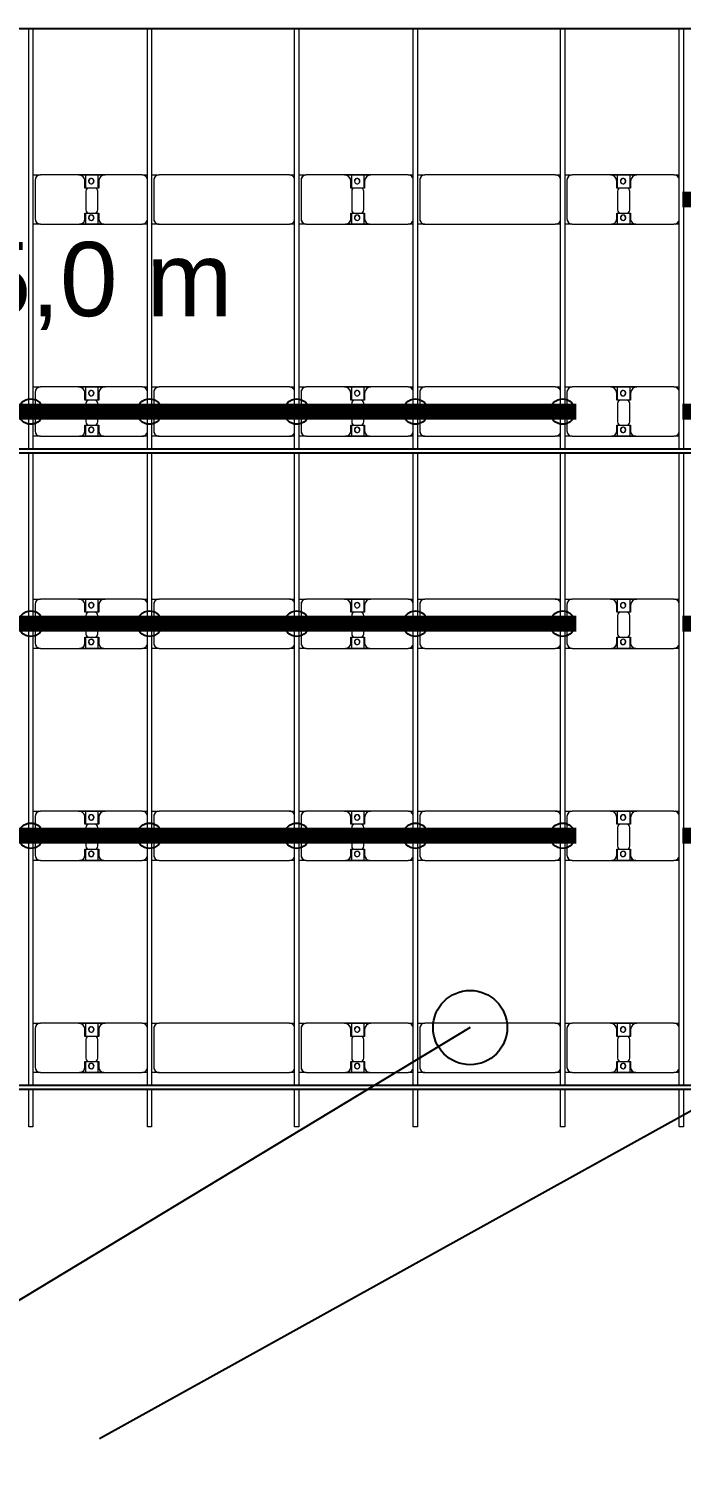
# Model space of a CAD drawing. Header units: millimetres. Extents: x -248177 to 167033, y 156986 to 268923.
# Drawn here: x -190082 to -183923, y 160805 to 174362 of the extents above; entities that cross this region are included whole.
import ezdxf

# ---------------------------------------------------------------- set-up
doc = ezdxf.new("R2010")
doc.units = ezdxf.units.MM
for name, color, linetype, lineweight in [('A-DETL-MBND', 5, 'Continuous', 9), ('A-GENM', 13, 'Continuous', 9), ('S-BEAM', 12, 'Continuous', 9)]:
    doc.layers.add(name, color=color, linetype=linetype, lineweight=lineweight)
for name, color, linetype in [('GC-BICH NEO', 6, 'Continuous'), ('GC-DAY NEO', 5, 'Continuous'), ('GC-GHI CHU', 2, 'Continuous'), ('GC-HOP 40x60 GIA CUONG', 1, 'Continuous')]:
    doc.layers.add(name, color=color, linetype=linetype)
doc.styles.add('GC_VN', font='arial.ttf')

# ---------------------------------------------------------------- blocks, each defined once
blk = doc.blocks.new('Dầm C52 - Dầm C52-24593-BỐ TRÍ KHUNG KẾT CẤU BÈ PIN 02')
at = {"layer": 'S-BEAM', "color": 1}
for p, q in [((-48593, -20), (-48593, 20)), ((-48593, 20), (-48238, 20)), ((-48198, 20), (-42238, 20)), ((-42198, 20), (-38238, 20)), ((-48238, -20), (-48593, -20)), ((-42238, -20), (-48198, -20)), ((-38238, -20), (-42198, -20))]:
    blk.add_line(p, q, dxfattribs=at)
blk = doc.blocks.new('Dai phao do pin - DẢI PHAO ĐỠ PIN-V148-BỐ TRÍ KHUNG KẾT CẤU BÈ PIN 02')
at = {"layer": 'A-DETL-MBND', "color": 8}
for p, q in [((13250, 242), (13320, 242)), ((13250, 242), (13320, 242)), ((13270, 192), (13270, -173)), ((13680, 242), (13320, 242)), ((13681, 242), (13862, 242)), ((13862, 242), (13681, 242)), ((13740, 118), (13740, 182)), ((13748, 242), (13930, 242)), ((13748, 116), (13748, 242)), ((13930, 242), (13748, 242)), ((13862, 242), (13862, 116)), ((13870, 182), (13870, 118)), ((14280, 242), (13930, 242)), ((14280, 242), (14330, 242)), ((14280, 242), (14330, 242)), ((14370, 242), (14440, 242)), ((14370, 242), (14440, 242)), ((14390, 192), (14390, -173)), ((15670, 242), (14440, 242)), ((15670, 242), (15720, 242)), ((15670, 242), (15720, 242)), ((15760, 242), (15830, 242)), ((15760, 242), (15830, 242)), ((15780, 192), (15780, -173)), ((16190, 242), (15830, 242)), ((16190, 242), (16372, 242)), ((16372, 242), (16190, 242)), ((16250, 118), (16250, 182)), ((16258, 242), (16440, 242)), ((16258, 116), (16258, 242)), ((16440, 242), (16258, 242)), ((16372, 242), (16372, 116)), ((16380, 182), (16380, 118)), ((16790, 242), (16440, 242)), ((16790, 242), (16840, 242)), ((16790, 242), (16840, 242)), ((16880, 242), (16950, 242)), ((16880, 242), (16950, 242)), ((16900, 192), (16900, -173)), ((18180, 242), (16950, 242)), ((18180, 242), (18230, 242)), ((18180, 242), (18230, 242)), ((18270, 242), (18340, 242)), ((18270, 242), (18340, 242)), ((18290, 192), (18290, -173)), ((18700, 242), (18340, 242)), ((18700, 242), (18882, 242)), ((18882, 242), (18700, 242)), ((18760, 118), (18760, 182)), ((18768, 242), (18950, 242)), ((18768, 116), (18768, 242)), ((18950, 242), (18768, 242)), ((18882, 242), (18882, 116)), ((18890, 182), (18890, 118)), ((19300, 242), (18950, 242)), ((19300, 242), (19350, 242)), ((19300, 242), (19350, 242)), ((13832, 118), (13740, 118)), ((13748, 88), (13748, -88)), ((13870, 118), (13778, 118)), ((13862, -88), (13862, 88)), ((16342, 118), (16250, 118)), ((16258, 88), (16258, -88)), ((16380, 118), (16288, 118)), ((16372, -88), (16372, 88)), ((18852, 118), (18760, 118)), ((18768, 88), (18768, -88)), ((18890, 118), (18798, 118)), ((18882, -88), (18882, 88)), ((13740, -173), (13740, -118)), ((13740, -118), (13832, -118)), ((13748, -223), (13748, -116)), ((13778, -118), (13870, -118)), ((13862, -116), (13862, -223)), ((13870, -118), (13870, -173)), ((16250, -173), (16250, -118)), ((16250, -118), (16342, -118)), ((16258, -223), (16258, -116)), ((16288, -118), (16380, -118)), ((16372, -116), (16372, -223)), ((16380, -118), (16380, -173)), ((18760, -173), (18760, -118)), ((18760, -118), (18852, -118)), ((18768, -223), (18768, -116)), ((18798, -118), (18890, -118)), ((18882, -116), (18882, -223)), ((18890, -118), (18890, -173)), ((13320, -223), (13250, -223)), ((13320, -223), (13250, -223)), ((13320, -223), (13690, -223)), ((13862, -223), (13690, -223)), ((13690, -223), (13862, -223)), ((13920, -223), (13748, -223)), ((13748, -223), (13920, -223)), ((13920, -223), (14280, -223)), ((14330, -223), (14280, -223)), ((14330, -223), (14280, -223)), ((14440, -223), (14370, -223)), ((14440, -223), (14370, -223)), ((14440, -223), (15670, -223)), ((15720, -223), (15670, -223)), ((15720, -223), (15670, -223)), ((15830, -223), (15760, -223)), ((15830, -223), (15760, -223)), ((15830, -223), (16200, -223)), ((16372, -223), (16200, -223)), ((16200, -223), (16372, -223)), ((16430, -223), (16258, -223)), ((16258, -223), (16430, -223)), ((16430, -223), (16790, -223)), ((16840, -223), (16790, -223)), ((16840, -223), (16790, -223)), ((16950, -223), (16880, -223)), ((16950, -223), (16880, -223)), ((16950, -223), (18180, -223)), ((18230, -223), (18180, -223)), ((18230, -223), (18180, -223)), ((18340, -223), (18270, -223)), ((18340, -223), (18270, -223)), ((18340, -223), (18710, -223)), ((18882, -223), (18710, -223)), ((18710, -223), (18882, -223)), ((18940, -223), (18768, -223)), ((18768, -223), (18940, -223)), ((18940, -223), (19300, -223)), ((19350, -223), (19300, -223)), ((19350, -223), (19300, -223))]:
    blk.add_line(p, q, dxfattribs=at)
for centre, radius, start, end in [((13320, 192), 50, 90, 180), ((13320, 192), 50, 105, 180), ((13680, 182), 60, 360, 90), ((13680, 182), 60, 360, 60), ((13799, 183), 25, 360, 180), ((13799, 183), 25, 360, 165), ((13799, 183), 25, 180, 0), ((13801, 183), 25, 0, 180), ((13801, 183), 25, 90, 180), ((13801, 183), 25, 180, 0), ((13801, 183), 25, 180, 300), ((13799, 183), 25, 210, 0), ((13801, 183), 25, 15, 75), ((13801, 183), 25, 330, 345), ((13930, 182), 60, 90, 180), ((13930, 182), 60, 120, 180), ((14280, 192), 50, 15, 90), ((14280, 192), 50, 15, 72.5997), ((14440, 192), 50, 90, 180), ((14440, 192), 50, 150, 180), ((14440, 192), 50, 105, 135), ((15670, 192), 50, 15, 90), ((15670, 192), 50, 60, 90), ((15670, 192), 50, 15, 30), ((15830, 192), 50, 90, 180), ((15830, 192), 50, 105, 180), ((16190, 182), 60, 0, 90), ((16190, 182), 60, 0, 60), ((16309, 183), 25, 0, 180), ((16309, 183), 25, 0, 165), ((16309, 183), 25, 180, 0), ((16311, 183), 25, 360, 180), ((16311, 183), 25, 90, 180), ((16311, 183), 25, 180, 0), ((16311, 183), 25, 180, 300), ((16309, 183), 25, 210, 0), ((16311, 183), 25, 15, 75), ((16311, 183), 25, 330, 345), ((16440, 182), 60, 90, 180), ((16440, 182), 60, 120, 180), ((16790, 192), 50, 15, 90), ((16790, 192), 50, 15, 75), ((16950, 192), 50, 90, 180), ((16950, 192), 50, 150, 180), ((16950, 192), 50, 105, 135), ((18180, 192), 50, 15, 90), ((18180, 192), 50, 60, 90), ((18180, 192), 50, 15, 30), ((18340, 192), 50, 90, 180), ((18340, 192), 50, 105, 180), ((18700, 182), 60, 360, 90), ((18700, 182), 60, 360, 60), ((18819, 183), 25, 0, 180), ((18819, 183), 25, 0, 165), ((18819, 183), 25, 180, 360), ((18821, 183), 25, 0, 180), ((18821, 183), 25, 90, 180), ((18821, 183), 25, 180, 0), ((18821, 183), 25, 180, 300), ((18819, 183), 25, 210, 0), ((18821, 183), 25, 15, 75), ((18821, 183), 25, 330, 345), ((18950, 182), 60, 90, 180), ((18950, 182), 60, 120, 180), ((19300, 192), 50, 15, 90), ((19300, 192), 50, 15, 75), ((13778, 88), 30, 90, 180), ((13832, 88), 30, 360, 90), ((16288, 88), 30, 90, 180), ((16342, 88), 30, 360, 90), ((18798, 88), 30, 90, 180), ((18852, 88), 30, 360, 90), ((13778, -88), 30, 180, 270), ((13832, -88), 30, 270, 0), ((16288, -88), 30, 180, 270), ((16342, -88), 30, 270, 360), ((18798, -88), 30, 180, 270), ((18852, -88), 30, 270, 360), ((13320, -173), 50, 180, 270), ((13320, -173), 50, 180, 255), ((13690, -173), 50, 270, 0), ((13690, -173), 50, 285, 358.2769), ((13799, -162), 25, 360, 180), ((13799, -162), 25, 105, 165), ((13799, -162), 25, 180, 360), ((13799, -162), 25, 195, 360), ((13801, -162), 25, 360, 180), ((13801, -162), 25, 105, 180), ((13801, -162), 25, 180, 0), ((13801, -162), 25, 180, 270), ((13799, -162), 25, 360, 75), ((13801, -162), 25, 15, 75), ((13801, -162), 25, 285, 345), ((13920, -173), 50, 180, 270), ((13920, -173), 50, 181.7251, 255), ((14280, -173), 50, 270, 345), ((14280, -173), 50, 285, 345), ((14440, -173), 50, 180, 270), ((14440, -173), 50, 181.7331, 210), ((14440, -173), 50, 240, 270), ((15670, -173), 50, 270, 345), ((15670, -173), 50, 285, 300), ((15670, -173), 50, 330, 345), ((15830, -173), 50, 180, 270), ((15830, -173), 50, 180, 255), ((16200, -173), 50, 270, 360), ((16200, -173), 50, 285, 358.2384), ((16309, -162), 25, 360, 180), ((16309, -162), 25, 105, 165), ((16309, -162), 25, 180, 0), ((16309, -162), 25, 195, 360), ((16311, -162), 25, 360, 180), ((16311, -162), 25, 105, 180), ((16311, -162), 25, 180, 0), ((16311, -162), 25, 180, 270), ((16309, -162), 25, 360, 75), ((16311, -162), 25, 15, 75), ((16311, -162), 25, 285, 345), ((16430, -173), 50, 180, 270), ((16430, -173), 50, 181.7636, 255), ((16790, -173), 50, 270, 345), ((16790, -173), 50, 285, 345), ((16950, -173), 50, 180, 270), ((16950, -173), 50, 181.7716, 210), ((16950, -173), 50, 240, 270), ((18180, -173), 50, 270, 345), ((18180, -173), 50, 285, 300), ((18180, -173), 50, 330, 345), ((18340, -173), 50, 180, 270), ((18340, -173), 50, 180, 255), ((18710, -173), 50, 270, 0), ((18710, -173), 50, 285, 358.1999), ((18819, -162), 25, 360, 180), ((18819, -162), 25, 105, 165), ((18819, -162), 25, 180, 360), ((18819, -162), 25, 195, 360), ((18821, -162), 25, 0, 180), ((18821, -162), 25, 105, 180), ((18821, -162), 25, 180, 0), ((18821, -162), 25, 180, 270), ((18819, -162), 25, 360, 75), ((18821, -162), 25, 15, 75), ((18821, -162), 25, 285, 345), ((18940, -173), 50, 180, 270), ((18940, -173), 50, 181.8021, 255), ((19300, -173), 50, 270, 345), ((19300, -173), 50, 285, 345)]:
    blk.add_arc(centre, radius, start, end, dxfattribs=at)
blk = doc.blocks.new('Dai phao do pin - DẢI PHAO ĐỠ PIN-V149-BỐ TRÍ KHUNG KẾT CẤU BÈ PIN 02')
at = {"layer": 'A-DETL-MBND', "color": 8}
for p, q in [((13250, 242), (13320, 242)), ((13250, 242), (13320, 242)), ((13270, 192), (13270, -173)), ((13680, 242), (13320, 242)), ((13681, 242), (13862, 242)), ((13862, 242), (13681, 242)), ((13740, 118), (13740, 182)), ((13748, 242), (13930, 242)), ((13748, 116), (13748, 242)), ((13930, 242), (13748, 242)), ((13862, 242), (13862, 116)), ((13870, 182), (13870, 118)), ((14280, 242), (13930, 242)), ((14280, 242), (14330, 242)), ((14280, 242), (14330, 242)), ((14370, 242), (14440, 242)), ((14370, 242), (14440, 242)), ((14390, 192), (14390, -173)), ((15670, 242), (14440, 242)), ((15670, 242), (15720, 242)), ((15670, 242), (15720, 242)), ((15760, 242), (15830, 242)), ((15760, 242), (15830, 242)), ((15780, 192), (15780, -173)), ((16190, 242), (15830, 242)), ((16190, 242), (16372, 242)), ((16372, 242), (16190, 242)), ((16250, 118), (16250, 182)), ((16258, 242), (16440, 242)), ((16258, 116), (16258, 242)), ((16440, 242), (16258, 242)), ((16372, 242), (16372, 116)), ((16380, 182), (16380, 118)), ((16790, 242), (16440, 242)), ((16790, 242), (16840, 242)), ((16790, 242), (16840, 242)), ((16880, 242), (16950, 242)), ((16880, 242), (16950, 242)), ((16900, 192), (16900, -173)), ((18180, 242), (16950, 242)), ((18180, 242), (18230, 242)), ((18180, 242), (18230, 242)), ((18270, 242), (18340, 242)), ((18270, 242), (18340, 242)), ((18290, 192), (18290, -173)), ((18700, 242), (18340, 242)), ((18700, 242), (18882, 242)), ((18882, 242), (18700, 242)), ((18760, 118), (18760, 182)), ((18768, 242), (18950, 242)), ((18768, 116), (18768, 242)), ((18950, 242), (18768, 242)), ((18882, 242), (18882, 116)), ((18890, 182), (18890, 118)), ((19300, 242), (18950, 242)), ((19300, 242), (19350, 242)), ((19300, 242), (19350, 242)), ((13832, 118), (13740, 118)), ((13748, 88), (13748, -88)), ((13870, 118), (13778, 118)), ((13862, -88), (13862, 88)), ((16342, 118), (16250, 118)), ((16258, 88), (16258, -88)), ((16380, 118), (16288, 118)), ((16372, -88), (16372, 88)), ((18852, 118), (18760, 118)), ((18768, 88), (18768, -88)), ((18890, 118), (18798, 118)), ((18882, -88), (18882, 88)), ((13740, -173), (13740, -118)), ((13740, -118), (13832, -118)), ((13748, -223), (13748, -116)), ((13778, -118), (13870, -118)), ((13862, -116), (13862, -223)), ((13870, -118), (13870, -173)), ((16250, -173), (16250, -118)), ((16250, -118), (16342, -118)), ((16258, -223), (16258, -116)), ((16288, -118), (16380, -118)), ((16372, -116), (16372, -223)), ((16380, -118), (16380, -173)), ((18760, -173), (18760, -118)), ((18760, -118), (18852, -118)), ((18768, -223), (18768, -116)), ((18798, -118), (18890, -118)), ((18882, -116), (18882, -223)), ((18890, -118), (18890, -173)), ((13320, -223), (13250, -223)), ((13320, -223), (13250, -223)), ((13320, -223), (13690, -223)), ((13862, -223), (13690, -223)), ((13690, -223), (13862, -223)), ((13920, -223), (13748, -223)), ((13748, -223), (13920, -223)), ((13920, -223), (14280, -223)), ((14330, -223), (14280, -223)), ((14330, -223), (14280, -223)), ((14440, -223), (14370, -223)), ((14440, -223), (14370, -223)), ((14440, -223), (15670, -223)), ((15720, -223), (15670, -223)), ((15720, -223), (15670, -223)), ((15830, -223), (15760, -223)), ((15830, -223), (15760, -223)), ((15830, -223), (16200, -223)), ((16372, -223), (16200, -223)), ((16200, -223), (16372, -223)), ((16430, -223), (16258, -223)), ((16258, -223), (16430, -223)), ((16430, -223), (16790, -223)), ((16840, -223), (16790, -223)), ((16840, -223), (16790, -223)), ((16950, -223), (16880, -223)), ((16950, -223), (16880, -223)), ((16950, -223), (18180, -223)), ((18230, -223), (18180, -223)), ((18230, -223), (18180, -223)), ((18340, -223), (18270, -223)), ((18340, -223), (18270, -223)), ((18340, -223), (18710, -223)), ((18882, -223), (18710, -223)), ((18710, -223), (18882, -223)), ((18940, -223), (18768, -223)), ((18768, -223), (18940, -223)), ((18940, -223), (19300, -223)), ((19350, -223), (19300, -223)), ((19350, -223), (19300, -223))]:
    blk.add_line(p, q, dxfattribs=at)
for centre, radius, start, end in [((13320, 192), 50, 90, 180), ((13320, 192), 50, 105, 180), ((13680, 182), 60, 360, 90), ((13680, 182), 60, 360, 60), ((13799, 183), 25, 360, 180), ((13799, 183), 25, 360, 165), ((13799, 183), 25, 180, 0), ((13801, 183), 25, 0, 180), ((13801, 183), 25, 90, 180), ((13801, 183), 25, 180, 0), ((13801, 183), 25, 180, 300), ((13799, 183), 25, 210, 0), ((13801, 183), 25, 15, 75), ((13801, 183), 25, 330, 345), ((13930, 182), 60, 90, 180), ((13930, 182), 60, 120, 180), ((14280, 192), 50, 15, 90), ((14280, 192), 50, 15, 72.6327), ((14440, 192), 50, 90, 180), ((14440, 192), 50, 150, 180), ((14440, 192), 50, 105, 135), ((15670, 192), 50, 15, 90), ((15670, 192), 50, 60, 90), ((15670, 192), 50, 15, 30), ((15830, 192), 50, 90, 180), ((15830, 192), 50, 105, 180), ((16190, 182), 60, 0, 90), ((16190, 182), 60, 0, 60), ((16309, 183), 25, 0, 180), ((16309, 183), 25, 0, 165), ((16309, 183), 25, 180, 0), ((16311, 183), 25, 360, 180), ((16311, 183), 25, 90, 180), ((16311, 183), 25, 180, 0), ((16311, 183), 25, 180, 300), ((16309, 183), 25, 210, 0), ((16311, 183), 25, 15, 75), ((16311, 183), 25, 330, 345), ((16440, 182), 60, 90, 180), ((16440, 182), 60, 120, 180), ((16790, 192), 50, 15, 90), ((16790, 192), 50, 15, 75), ((16950, 192), 50, 90, 180), ((16950, 192), 50, 150, 180), ((16950, 192), 50, 105, 135), ((18180, 192), 50, 15, 90), ((18180, 192), 50, 60, 90), ((18180, 192), 50, 15, 30), ((18340, 192), 50, 90, 180), ((18340, 192), 50, 105, 180), ((18700, 182), 60, 360, 90), ((18700, 182), 60, 360, 60), ((18819, 183), 25, 0, 180), ((18819, 183), 25, 0, 165), ((18819, 183), 25, 180, 360), ((18821, 183), 25, 0, 180), ((18821, 183), 25, 90, 180), ((18821, 183), 25, 180, 0), ((18821, 183), 25, 180, 300), ((18819, 183), 25, 210, 0), ((18821, 183), 25, 15, 75), ((18821, 183), 25, 330, 345), ((18950, 182), 60, 90, 180), ((18950, 182), 60, 120, 180), ((19300, 192), 50, 15, 90), ((19300, 192), 50, 15, 75), ((13778, 88), 30, 90, 180), ((13832, 88), 30, 360, 90), ((16288, 88), 30, 90, 180), ((16342, 88), 30, 360, 90), ((18798, 88), 30, 90, 180), ((18852, 88), 30, 360, 90), ((13778, -88), 30, 180, 270), ((13832, -88), 30, 270, 0), ((16288, -88), 30, 180, 270), ((16342, -88), 30, 270, 360), ((18798, -88), 30, 180, 270), ((18852, -88), 30, 270, 360), ((13320, -173), 50, 180, 270), ((13320, -173), 50, 180, 255), ((13690, -173), 50, 270, 0), ((13690, -173), 50, 285, 360), ((13799, -162), 25, 360, 180), ((13799, -162), 25, 105, 165), ((13799, -162), 25, 180, 360), ((13799, -162), 25, 195, 360), ((13801, -162), 25, 360, 180), ((13801, -162), 25, 105, 180), ((13801, -162), 25, 180, 0), ((13801, -162), 25, 180, 270), ((13799, -162), 25, 360, 75), ((13801, -162), 25, 15, 75), ((13801, -162), 25, 285, 345), ((13920, -173), 50, 180, 270), ((13920, -173), 50, 180, 255), ((14280, -173), 50, 270, 345), ((14280, -173), 50, 287.3598, 345), ((14440, -173), 50, 180, 270), ((14440, -173), 50, 180, 210), ((14440, -173), 50, 240, 270), ((15670, -173), 50, 270, 345), ((15670, -173), 50, 285, 300), ((15670, -173), 50, 330, 345), ((15830, -173), 50, 180, 270), ((15830, -173), 50, 180, 255), ((16200, -173), 50, 270, 360), ((16200, -173), 50, 285, 360), ((16309, -162), 25, 360, 180), ((16309, -162), 25, 105, 165), ((16309, -162), 25, 180, 0), ((16309, -162), 25, 195, 360), ((16311, -162), 25, 360, 180), ((16311, -162), 25, 105, 180), ((16311, -162), 25, 180, 0), ((16311, -162), 25, 180, 270), ((16309, -162), 25, 360, 75), ((16311, -162), 25, 15, 75), ((16311, -162), 25, 285, 345), ((16430, -173), 50, 180, 270), ((16430, -173), 50, 180, 255), ((16790, -173), 50, 270, 345), ((16790, -173), 50, 285, 345), ((16950, -173), 50, 180, 270), ((16950, -173), 50, 180, 210), ((16950, -173), 50, 240, 270), ((18180, -173), 50, 270, 345), ((18180, -173), 50, 285, 300), ((18180, -173), 50, 330, 345), ((18340, -173), 50, 180, 270), ((18340, -173), 50, 180, 255), ((18710, -173), 50, 270, 0), ((18710, -173), 50, 285, 0), ((18819, -162), 25, 360, 180), ((18819, -162), 25, 105, 165), ((18819, -162), 25, 180, 360), ((18819, -162), 25, 195, 360), ((18821, -162), 25, 0, 180), ((18821, -162), 25, 105, 180), ((18821, -162), 25, 180, 0), ((18821, -162), 25, 180, 270), ((18819, -162), 25, 360, 75), ((18821, -162), 25, 15, 75), ((18821, -162), 25, 285, 345), ((18940, -173), 50, 180, 270), ((18940, -173), 50, 180, 255), ((19300, -173), 50, 270, 345), ((19300, -173), 50, 285, 345)]:
    blk.add_arc(centre, radius, start, end, dxfattribs=at)
blk = doc.blocks.new('Dai phao do pin - DẢI PHAO ĐỠ PIN-V150-BỐ TRÍ KHUNG KẾT CẤU BÈ PIN 02')
at = {"layer": 'A-DETL-MBND', "color": 8}
for p, q in [((13250, 242), (13320, 242)), ((13250, 242), (13320, 242)), ((13270, 192), (13270, -173)), ((13680, 242), (13320, 242)), ((13681, 242), (13862, 242)), ((13862, 242), (13681, 242)), ((13740, 118), (13740, 182)), ((13748, 242), (13930, 242)), ((13748, 116), (13748, 242)), ((13930, 242), (13748, 242)), ((13862, 242), (13862, 116)), ((13870, 182), (13870, 118)), ((14280, 242), (13930, 242)), ((14280, 242), (14330, 242)), ((14280, 242), (14330, 242)), ((14370, 242), (14440, 242)), ((14370, 242), (14440, 242)), ((14390, 192), (14390, -173)), ((15670, 242), (14440, 242)), ((15670, 242), (15720, 242)), ((15670, 242), (15720, 242)), ((15760, 242), (15830, 242)), ((15760, 242), (15830, 242)), ((15780, 192), (15780, -173)), ((16190, 242), (15830, 242)), ((16190, 242), (16372, 242)), ((16372, 242), (16190, 242)), ((16250, 118), (16250, 182)), ((16258, 242), (16440, 242)), ((16258, 116), (16258, 242)), ((16440, 242), (16258, 242)), ((16372, 242), (16372, 116)), ((16380, 182), (16380, 118)), ((16790, 242), (16440, 242)), ((16790, 242), (16840, 242)), ((16790, 242), (16840, 242)), ((16880, 242), (16950, 242)), ((16880, 242), (16950, 242)), ((16900, 192), (16900, -173)), ((18180, 242), (16950, 242)), ((18180, 242), (18230, 242)), ((18180, 242), (18230, 242)), ((18270, 242), (18340, 242)), ((18270, 242), (18340, 242)), ((18290, 192), (18290, -173)), ((18700, 242), (18340, 242)), ((18700, 242), (18882, 242)), ((18882, 242), (18700, 242)), ((18760, 118), (18760, 182)), ((18768, 242), (18950, 242)), ((18768, 116), (18768, 242)), ((18950, 242), (18768, 242)), ((18882, 242), (18882, 116)), ((18890, 182), (18890, 118)), ((19300, 242), (18950, 242)), ((19300, 242), (19350, 242)), ((19300, 242), (19350, 242)), ((13832, 118), (13740, 118)), ((13748, 88), (13748, -88)), ((13870, 118), (13778, 118)), ((13862, -88), (13862, 88)), ((16342, 118), (16250, 118)), ((16258, 88), (16258, -88)), ((16380, 118), (16288, 118)), ((16372, -88), (16372, 88)), ((18852, 118), (18760, 118)), ((18768, 88), (18768, -88)), ((18890, 118), (18798, 118)), ((18882, -88), (18882, 88)), ((13740, -173), (13740, -118)), ((13740, -118), (13832, -118)), ((13748, -223), (13748, -116)), ((13778, -118), (13870, -118)), ((13862, -116), (13862, -223)), ((13870, -118), (13870, -173)), ((16250, -173), (16250, -118)), ((16250, -118), (16342, -118)), ((16258, -223), (16258, -116)), ((16288, -118), (16380, -118)), ((16372, -116), (16372, -223)), ((16380, -118), (16380, -173)), ((18760, -173), (18760, -118)), ((18760, -118), (18852, -118)), ((18768, -223), (18768, -116)), ((18798, -118), (18890, -118)), ((18882, -116), (18882, -223)), ((18890, -118), (18890, -173)), ((13320, -223), (13250, -223)), ((13320, -223), (13250, -223)), ((13320, -223), (13690, -223)), ((13862, -223), (13690, -223)), ((13690, -223), (13862, -223)), ((13920, -223), (13748, -223)), ((13748, -223), (13920, -223)), ((13920, -223), (14280, -223)), ((14330, -223), (14280, -223)), ((14330, -223), (14280, -223)), ((14440, -223), (14370, -223)), ((14440, -223), (14370, -223)), ((14440, -223), (15670, -223)), ((15720, -223), (15670, -223)), ((15720, -223), (15670, -223)), ((15830, -223), (15760, -223)), ((15830, -223), (15760, -223)), ((15830, -223), (16200, -223)), ((16372, -223), (16200, -223)), ((16200, -223), (16372, -223)), ((16430, -223), (16258, -223)), ((16258, -223), (16430, -223)), ((16430, -223), (16790, -223)), ((16840, -223), (16790, -223)), ((16840, -223), (16790, -223)), ((16950, -223), (16880, -223)), ((16950, -223), (16880, -223)), ((16950, -223), (18180, -223)), ((18230, -223), (18180, -223)), ((18230, -223), (18180, -223)), ((18340, -223), (18270, -223)), ((18340, -223), (18270, -223)), ((18340, -223), (18710, -223)), ((18882, -223), (18710, -223)), ((18710, -223), (18882, -223)), ((18940, -223), (18768, -223)), ((18768, -223), (18940, -223)), ((18940, -223), (19300, -223)), ((19350, -223), (19300, -223)), ((19350, -223), (19300, -223))]:
    blk.add_line(p, q, dxfattribs=at)
for centre, radius, start, end in [((13320, 192), 50, 90, 180), ((13320, 192), 50, 105, 180), ((13680, 182), 60, 360, 90), ((13680, 182), 60, 360, 60), ((13799, 183), 25, 360, 180), ((13799, 183), 25, 360, 165), ((13799, 183), 25, 180, 0), ((13801, 183), 25, 0, 180), ((13801, 183), 25, 90, 180), ((13801, 183), 25, 180, 0), ((13801, 183), 25, 180, 300), ((13799, 183), 25, 210, 0), ((13801, 183), 25, 15, 75), ((13801, 183), 25, 330, 345), ((13930, 182), 60, 90, 180), ((13930, 182), 60, 120, 180), ((14280, 192), 50, 15, 90), ((14280, 192), 50, 15, 75), ((14440, 192), 50, 90, 180), ((14440, 192), 50, 150, 180), ((14440, 192), 50, 105, 135), ((15670, 192), 50, 15, 90), ((15670, 192), 50, 60, 90), ((15670, 192), 50, 15, 30), ((15830, 192), 50, 90, 180), ((15830, 192), 50, 105, 180), ((16190, 182), 60, 0, 90), ((16190, 182), 60, 0, 60), ((16309, 183), 25, 0, 180), ((16309, 183), 25, 0, 165), ((16309, 183), 25, 180, 0), ((16311, 183), 25, 360, 180), ((16311, 183), 25, 90, 180), ((16311, 183), 25, 180, 0), ((16311, 183), 25, 180, 300), ((16309, 183), 25, 210, 0), ((16311, 183), 25, 15, 75), ((16311, 183), 25, 330, 345), ((16440, 182), 60, 90, 180), ((16440, 182), 60, 120, 180), ((16790, 192), 50, 15, 90), ((16790, 192), 50, 15, 75), ((16950, 192), 50, 90, 180), ((16950, 192), 50, 150, 180), ((16950, 192), 50, 105, 135), ((18180, 192), 50, 15, 90), ((18180, 192), 50, 60, 90), ((18180, 192), 50, 15, 30), ((18340, 192), 50, 90, 180), ((18340, 192), 50, 105, 180), ((18700, 182), 60, 360, 90), ((18700, 182), 60, 360, 60), ((18819, 183), 25, 0, 180), ((18819, 183), 25, 0, 165), ((18819, 183), 25, 180, 360), ((18821, 183), 25, 0, 180), ((18821, 183), 25, 90, 180), ((18821, 183), 25, 180, 0), ((18821, 183), 25, 180, 300), ((18819, 183), 25, 210, 0), ((18821, 183), 25, 15, 75), ((18821, 183), 25, 330, 345), ((18950, 182), 60, 90, 180), ((18950, 182), 60, 120, 180), ((19300, 192), 50, 15, 90), ((19300, 192), 50, 15, 75), ((13778, 88), 30, 90, 180), ((13832, 88), 30, 360, 90), ((16288, 88), 30, 90, 180), ((16342, 88), 30, 360, 90), ((18798, 88), 30, 90, 180), ((18852, 88), 30, 360, 90), ((13778, -88), 30, 180, 270), ((13832, -88), 30, 270, 0), ((16288, -88), 30, 180, 270), ((16342, -88), 30, 270, 360), ((18798, -88), 30, 180, 270), ((18852, -88), 30, 270, 360), ((13320, -173), 50, 180, 270), ((13320, -173), 50, 180, 255), ((13690, -173), 50, 270, 0), ((13690, -173), 50, 285, 360), ((13799, -162), 25, 360, 180), ((13799, -162), 25, 105, 165), ((13799, -162), 25, 180, 360), ((13799, -162), 25, 195, 360), ((13801, -162), 25, 360, 180), ((13801, -162), 25, 105, 180), ((13801, -162), 25, 180, 0), ((13801, -162), 25, 180, 270), ((13799, -162), 25, 360, 75), ((13801, -162), 25, 15, 75), ((13801, -162), 25, 285, 345), ((13920, -173), 50, 180, 270), ((13920, -173), 50, 180, 255), ((14280, -173), 50, 270, 345), ((14280, -173), 50, 287.3268, 345), ((14440, -173), 50, 180, 270), ((14440, -173), 50, 180, 210), ((14440, -173), 50, 240, 270), ((15670, -173), 50, 270, 345), ((15670, -173), 50, 285, 300), ((15670, -173), 50, 330, 345), ((15830, -173), 50, 180, 270), ((15830, -173), 50, 180, 255), ((16200, -173), 50, 270, 360), ((16200, -173), 50, 285, 360), ((16309, -162), 25, 360, 180), ((16309, -162), 25, 105, 165), ((16309, -162), 25, 180, 0), ((16309, -162), 25, 195, 360), ((16311, -162), 25, 360, 180), ((16311, -162), 25, 105, 180), ((16311, -162), 25, 180, 0), ((16311, -162), 25, 180, 270), ((16309, -162), 25, 360, 75), ((16311, -162), 25, 15, 75), ((16311, -162), 25, 285, 345), ((16430, -173), 50, 180, 270), ((16430, -173), 50, 180, 255), ((16790, -173), 50, 270, 345), ((16790, -173), 50, 285, 345), ((16950, -173), 50, 180, 270), ((16950, -173), 50, 180, 210), ((16950, -173), 50, 240, 270), ((18180, -173), 50, 270, 345), ((18180, -173), 50, 285, 300), ((18180, -173), 50, 330, 345), ((18340, -173), 50, 180, 270), ((18340, -173), 50, 180, 255), ((18710, -173), 50, 270, 0), ((18710, -173), 50, 285, 0), ((18819, -162), 25, 360, 180), ((18819, -162), 25, 105, 165), ((18819, -162), 25, 180, 360), ((18819, -162), 25, 195, 360), ((18821, -162), 25, 0, 180), ((18821, -162), 25, 105, 180), ((18821, -162), 25, 180, 0), ((18821, -162), 25, 180, 270), ((18819, -162), 25, 360, 75), ((18821, -162), 25, 15, 75), ((18821, -162), 25, 285, 345), ((18940, -173), 50, 180, 270), ((18940, -173), 50, 180, 255), ((19300, -173), 50, 270, 345), ((19300, -173), 50, 285, 345)]:
    blk.add_arc(centre, radius, start, end, dxfattribs=at)
blk = doc.blocks.new('Dai phao do pin - DẢI PHAO ĐỠ PIN-V151-BỐ TRÍ KHUNG KẾT CẤU BÈ PIN 02')
at = {"layer": 'A-DETL-MBND', "color": 8}
for p, q in [((13250, 242), (13320, 242)), ((13250, 242), (13320, 242)), ((13270, 192), (13270, -173)), ((13680, 242), (13320, 242)), ((13681, 242), (13862, 242)), ((13862, 242), (13681, 242)), ((13740, 118), (13740, 182)), ((13748, 242), (13930, 242)), ((13748, 116), (13748, 242)), ((13930, 242), (13748, 242)), ((13862, 242), (13862, 116)), ((13870, 182), (13870, 118)), ((14280, 242), (13930, 242)), ((14280, 242), (14330, 242)), ((14280, 242), (14330, 242)), ((14370, 242), (14440, 242)), ((14370, 242), (14440, 242)), ((14390, 192), (14390, -173)), ((15670, 242), (14440, 242)), ((15670, 242), (15720, 242)), ((15670, 242), (15720, 242)), ((15760, 242), (15830, 242)), ((15760, 242), (15830, 242)), ((15780, 192), (15780, -173)), ((16190, 242), (15830, 242)), ((16190, 242), (16372, 242)), ((16372, 242), (16190, 242)), ((16250, 118), (16250, 182)), ((16258, 242), (16440, 242)), ((16258, 116), (16258, 242)), ((16440, 242), (16258, 242)), ((16372, 242), (16372, 116)), ((16380, 182), (16380, 118)), ((16790, 242), (16440, 242)), ((16790, 242), (16840, 242)), ((16790, 242), (16840, 242)), ((16880, 242), (16950, 242)), ((16880, 242), (16950, 242)), ((16900, 192), (16900, -173)), ((18180, 242), (16950, 242)), ((18180, 242), (18230, 242)), ((18180, 242), (18230, 242)), ((18270, 242), (18340, 242)), ((18270, 242), (18340, 242)), ((18290, 192), (18290, -173)), ((18700, 242), (18340, 242)), ((18700, 242), (18882, 242)), ((18882, 242), (18700, 242)), ((18760, 118), (18760, 182)), ((18768, 242), (18950, 242)), ((18768, 116), (18768, 242)), ((18950, 242), (18768, 242)), ((18882, 242), (18882, 116)), ((18890, 182), (18890, 118)), ((19300, 242), (18950, 242)), ((19300, 242), (19350, 242)), ((19300, 242), (19350, 242)), ((13832, 118), (13740, 118)), ((13748, 88), (13748, -88)), ((13870, 118), (13778, 118)), ((13862, -88), (13862, 88)), ((16342, 118), (16250, 118)), ((16258, 88), (16258, -88)), ((16380, 118), (16288, 118)), ((16372, -88), (16372, 88)), ((18852, 118), (18760, 118)), ((18768, 88), (18768, -88)), ((18890, 118), (18798, 118)), ((18882, -88), (18882, 88)), ((13740, -173), (13740, -118)), ((13740, -118), (13832, -118)), ((13748, -223), (13748, -116)), ((13778, -118), (13870, -118)), ((13862, -116), (13862, -223)), ((13870, -118), (13870, -173)), ((16250, -173), (16250, -118)), ((16250, -118), (16342, -118)), ((16258, -223), (16258, -116)), ((16288, -118), (16380, -118)), ((16372, -116), (16372, -223)), ((16380, -118), (16380, -173)), ((18760, -173), (18760, -118)), ((18760, -118), (18852, -118)), ((18768, -223), (18768, -116)), ((18798, -118), (18890, -118)), ((18882, -116), (18882, -223)), ((18890, -118), (18890, -173)), ((13320, -223), (13250, -223)), ((13320, -223), (13250, -223)), ((13320, -223), (13690, -223)), ((13862, -223), (13690, -223)), ((13690, -223), (13862, -223)), ((13920, -223), (13748, -223)), ((13748, -223), (13920, -223)), ((13920, -223), (14280, -223)), ((14330, -223), (14280, -223)), ((14330, -223), (14280, -223)), ((14440, -223), (14370, -223)), ((14440, -223), (14370, -223)), ((14440, -223), (15670, -223)), ((15720, -223), (15670, -223)), ((15720, -223), (15670, -223)), ((15830, -223), (15760, -223)), ((15830, -223), (15760, -223)), ((15830, -223), (16200, -223)), ((16372, -223), (16200, -223)), ((16200, -223), (16372, -223)), ((16430, -223), (16258, -223)), ((16258, -223), (16430, -223)), ((16430, -223), (16790, -223)), ((16840, -223), (16790, -223)), ((16840, -223), (16790, -223)), ((16950, -223), (16880, -223)), ((16950, -223), (16880, -223)), ((16950, -223), (18180, -223)), ((18230, -223), (18180, -223)), ((18230, -223), (18180, -223)), ((18340, -223), (18270, -223)), ((18340, -223), (18270, -223)), ((18340, -223), (18710, -223)), ((18882, -223), (18710, -223)), ((18710, -223), (18882, -223)), ((18940, -223), (18768, -223)), ((18768, -223), (18940, -223)), ((18940, -223), (19300, -223)), ((19350, -223), (19300, -223)), ((19350, -223), (19300, -223))]:
    blk.add_line(p, q, dxfattribs=at)
for centre, radius, start, end in [((13320, 192), 50, 90, 180), ((13320, 192), 50, 105, 180), ((13680, 182), 60, 360, 90), ((13680, 182), 60, 360, 60), ((13799, 183), 25, 360, 180), ((13799, 183), 25, 360, 165), ((13799, 183), 25, 180, 0), ((13801, 183), 25, 0, 180), ((13801, 183), 25, 90, 180), ((13801, 183), 25, 180, 0), ((13801, 183), 25, 180, 300), ((13799, 183), 25, 210, 0), ((13801, 183), 25, 15, 75), ((13801, 183), 25, 330, 345), ((13930, 182), 60, 90, 180), ((13930, 182), 60, 120, 180), ((14280, 192), 50, 15, 90), ((14280, 192), 50, 15, 72.6985), ((14440, 192), 50, 90, 180), ((14440, 192), 50, 150, 180), ((14440, 192), 50, 105, 135), ((15670, 192), 50, 15, 90), ((15670, 192), 50, 60, 90), ((15670, 192), 50, 15, 30), ((15830, 192), 50, 90, 180), ((15830, 192), 50, 105, 180), ((16190, 182), 60, 0, 90), ((16190, 182), 60, 0, 60), ((16309, 183), 25, 0, 180), ((16309, 183), 25, 0, 165), ((16309, 183), 25, 180, 0), ((16311, 183), 25, 360, 180), ((16311, 183), 25, 90, 180), ((16311, 183), 25, 180, 0), ((16311, 183), 25, 180, 300), ((16309, 183), 25, 210, 0), ((16311, 183), 25, 15, 75), ((16311, 183), 25, 330, 345), ((16440, 182), 60, 90, 180), ((16440, 182), 60, 120, 180), ((16790, 192), 50, 15, 90), ((16790, 192), 50, 15, 75), ((16950, 192), 50, 90, 180), ((16950, 192), 50, 150, 180), ((16950, 192), 50, 105, 135), ((18180, 192), 50, 15, 90), ((18180, 192), 50, 60, 90), ((18180, 192), 50, 15, 30), ((18340, 192), 50, 90, 180), ((18340, 192), 50, 105, 180), ((18700, 182), 60, 360, 90), ((18700, 182), 60, 360, 60), ((18819, 183), 25, 0, 180), ((18819, 183), 25, 0, 165), ((18819, 183), 25, 180, 360), ((18821, 183), 25, 0, 180), ((18821, 183), 25, 90, 180), ((18821, 183), 25, 180, 0), ((18821, 183), 25, 180, 300), ((18819, 183), 25, 210, 0), ((18821, 183), 25, 15, 75), ((18821, 183), 25, 330, 345), ((18950, 182), 60, 90, 180), ((18950, 182), 60, 120, 180), ((19300, 192), 50, 15, 90), ((19300, 192), 50, 15, 75), ((13778, 88), 30, 90, 180), ((13832, 88), 30, 360, 90), ((16288, 88), 30, 90, 180), ((16342, 88), 30, 360, 90), ((18798, 88), 30, 90, 180), ((18852, 88), 30, 360, 90), ((13778, -88), 30, 180, 270), ((13832, -88), 30, 270, 0), ((16288, -88), 30, 180, 270), ((16342, -88), 30, 270, 360), ((18798, -88), 30, 180, 270), ((18852, -88), 30, 270, 360), ((13320, -173), 50, 180, 270), ((13320, -173), 50, 180, 255), ((13690, -173), 50, 270, 0), ((13690, -173), 50, 285, 360), ((13799, -162), 25, 360, 180), ((13799, -162), 25, 105, 165), ((13799, -162), 25, 180, 360), ((13799, -162), 25, 195, 360), ((13801, -162), 25, 360, 180), ((13801, -162), 25, 105, 180), ((13801, -162), 25, 180, 0), ((13801, -162), 25, 180, 270), ((13799, -162), 25, 360, 75), ((13801, -162), 25, 15, 75), ((13801, -162), 25, 285, 345), ((13920, -173), 50, 180, 270), ((13920, -173), 50, 180, 255), ((14280, -173), 50, 270, 345), ((14280, -173), 50, 287.2939, 345), ((14440, -173), 50, 180, 270), ((14440, -173), 50, 180, 210), ((14440, -173), 50, 240, 270), ((15670, -173), 50, 270, 345), ((15670, -173), 50, 285, 300), ((15670, -173), 50, 330, 345), ((15830, -173), 50, 180, 270), ((15830, -173), 50, 180, 255), ((16200, -173), 50, 270, 360), ((16200, -173), 50, 285, 360), ((16309, -162), 25, 360, 180), ((16309, -162), 25, 105, 165), ((16309, -162), 25, 180, 0), ((16309, -162), 25, 195, 360), ((16311, -162), 25, 360, 180), ((16311, -162), 25, 105, 180), ((16311, -162), 25, 180, 0), ((16311, -162), 25, 180, 270), ((16309, -162), 25, 360, 75), ((16311, -162), 25, 15, 75), ((16311, -162), 25, 285, 345), ((16430, -173), 50, 180, 270), ((16430, -173), 50, 180, 255), ((16790, -173), 50, 270, 345), ((16790, -173), 50, 285, 345), ((16950, -173), 50, 180, 270), ((16950, -173), 50, 180, 210), ((16950, -173), 50, 240, 270), ((18180, -173), 50, 270, 345), ((18180, -173), 50, 285, 300), ((18180, -173), 50, 330, 345), ((18340, -173), 50, 180, 270), ((18340, -173), 50, 180, 255), ((18710, -173), 50, 270, 0), ((18710, -173), 50, 285, 0), ((18819, -162), 25, 360, 180), ((18819, -162), 25, 105, 165), ((18819, -162), 25, 180, 360), ((18819, -162), 25, 195, 360), ((18821, -162), 25, 0, 180), ((18821, -162), 25, 105, 180), ((18821, -162), 25, 180, 0), ((18821, -162), 25, 180, 270), ((18819, -162), 25, 360, 75), ((18821, -162), 25, 15, 75), ((18821, -162), 25, 285, 345), ((18940, -173), 50, 180, 270), ((18940, -173), 50, 180, 255), ((19300, -173), 50, 270, 345), ((19300, -173), 50, 285, 345)]:
    blk.add_arc(centre, radius, start, end, dxfattribs=at)
blk = doc.blocks.new('Dai phao do pin - DẢI PHAO ĐỠ PIN-V152-BỐ TRÍ KHUNG KẾT CẤU BÈ PIN 02')
at = {"layer": 'A-DETL-MBND', "color": 8}
for p, q in [((13250, 242), (13320, 242)), ((13250, 242), (13320, 242)), ((13270, 192), (13270, -173)), ((13680, 242), (13320, 242)), ((13681, 242), (13862, 242)), ((13862, 242), (13681, 242)), ((13740, 118), (13740, 182)), ((13748, 242), (13930, 242)), ((13748, 116), (13748, 242)), ((13930, 242), (13748, 242)), ((13862, 242), (13862, 116)), ((13870, 182), (13870, 118)), ((14280, 242), (13930, 242)), ((14280, 242), (14330, 242)), ((14280, 242), (14330, 242)), ((14370, 242), (14440, 242)), ((14370, 242), (14440, 242)), ((14390, 192), (14390, -173)), ((15670, 242), (14440, 242)), ((15670, 242), (15720, 242)), ((15670, 242), (15720, 242)), ((15760, 242), (15830, 242)), ((15760, 242), (15830, 242)), ((15780, 192), (15780, -173)), ((16190, 242), (15830, 242)), ((16190, 242), (16372, 242)), ((16372, 242), (16190, 242)), ((16250, 118), (16250, 182)), ((16258, 242), (16440, 242)), ((16258, 116), (16258, 242)), ((16440, 242), (16258, 242)), ((16372, 242), (16372, 116)), ((16380, 182), (16380, 118)), ((16790, 242), (16440, 242)), ((16790, 242), (16840, 242)), ((16790, 242), (16840, 242)), ((16880, 242), (16950, 242)), ((16880, 242), (16950, 242)), ((16900, 192), (16900, -173)), ((18180, 242), (16950, 242)), ((18180, 242), (18230, 242)), ((18180, 242), (18230, 242)), ((18270, 242), (18340, 242)), ((18270, 242), (18340, 242)), ((18290, 192), (18290, -173)), ((18700, 242), (18340, 242)), ((18700, 242), (18882, 242)), ((18882, 242), (18700, 242)), ((18760, 118), (18760, 182)), ((18768, 242), (18950, 242)), ((18768, 116), (18768, 242)), ((18950, 242), (18768, 242)), ((18882, 242), (18882, 116)), ((18890, 182), (18890, 118)), ((19300, 242), (18950, 242)), ((19300, 242), (19350, 242)), ((19300, 242), (19350, 242)), ((13832, 118), (13740, 118)), ((13748, 88), (13748, -88)), ((13870, 118), (13778, 118)), ((13862, -88), (13862, 88)), ((16342, 118), (16250, 118)), ((16258, 88), (16258, -88)), ((16380, 118), (16288, 118)), ((16372, -88), (16372, 88)), ((18852, 118), (18760, 118)), ((18768, 88), (18768, -88)), ((18890, 118), (18798, 118)), ((18882, -88), (18882, 88)), ((13740, -173), (13740, -118)), ((13740, -118), (13832, -118)), ((13748, -223), (13748, -116)), ((13778, -118), (13870, -118)), ((13862, -116), (13862, -223)), ((13870, -118), (13870, -173)), ((16250, -173), (16250, -118)), ((16250, -118), (16342, -118)), ((16258, -223), (16258, -116)), ((16288, -118), (16380, -118)), ((16372, -116), (16372, -223)), ((16380, -118), (16380, -173)), ((18760, -173), (18760, -118)), ((18760, -118), (18852, -118)), ((18768, -223), (18768, -116)), ((18798, -118), (18890, -118)), ((18882, -116), (18882, -223)), ((18890, -118), (18890, -173)), ((13320, -223), (13250, -223)), ((13320, -223), (13250, -223)), ((13320, -223), (13690, -223)), ((13862, -223), (13690, -223)), ((13690, -223), (13862, -223)), ((13920, -223), (13748, -223)), ((13748, -223), (13920, -223)), ((13920, -223), (14280, -223)), ((14330, -223), (14280, -223)), ((14330, -223), (14280, -223)), ((14440, -223), (14370, -223)), ((14440, -223), (14370, -223)), ((14440, -223), (15670, -223)), ((15720, -223), (15670, -223)), ((15720, -223), (15670, -223)), ((15830, -223), (15760, -223)), ((15830, -223), (15760, -223)), ((15830, -223), (16200, -223)), ((16372, -223), (16200, -223)), ((16200, -223), (16372, -223)), ((16430, -223), (16258, -223)), ((16258, -223), (16430, -223)), ((16430, -223), (16790, -223)), ((16840, -223), (16790, -223)), ((16840, -223), (16790, -223)), ((16950, -223), (16880, -223)), ((16950, -223), (16880, -223)), ((16950, -223), (18180, -223)), ((18230, -223), (18180, -223)), ((18230, -223), (18180, -223)), ((18340, -223), (18270, -223)), ((18340, -223), (18270, -223)), ((18340, -223), (18710, -223)), ((18882, -223), (18710, -223)), ((18710, -223), (18882, -223)), ((18940, -223), (18768, -223)), ((18768, -223), (18940, -223)), ((18940, -223), (19300, -223)), ((19350, -223), (19300, -223)), ((19350, -223), (19300, -223))]:
    blk.add_line(p, q, dxfattribs=at)
for centre, radius, start, end in [((13320, 192), 50, 90, 180), ((13320, 192), 50, 105, 180), ((13680, 182), 60, 360, 90), ((13680, 182), 60, 360, 60), ((13799, 183), 25, 360, 180), ((13799, 183), 25, 360, 165), ((13799, 183), 25, 180, 0), ((13801, 183), 25, 0, 180), ((13801, 183), 25, 90, 180), ((13801, 183), 25, 180, 0), ((13801, 183), 25, 180, 300), ((13799, 183), 25, 210, 0), ((13801, 183), 25, 15, 75), ((13801, 183), 25, 330, 345), ((13930, 182), 60, 90, 180), ((13930, 182), 60, 120, 180), ((14280, 192), 50, 15, 90), ((14280, 192), 50, 15, 72.7315), ((14440, 192), 50, 90, 180), ((14440, 192), 50, 150, 180), ((14440, 192), 50, 105, 135), ((15670, 192), 50, 15, 90), ((15670, 192), 50, 60, 90), ((15670, 192), 50, 15, 30), ((15830, 192), 50, 90, 180), ((15830, 192), 50, 105, 180), ((16190, 182), 60, 0, 90), ((16190, 182), 60, 0, 60), ((16309, 183), 25, 0, 180), ((16309, 183), 25, 0, 165), ((16309, 183), 25, 180, 0), ((16311, 183), 25, 360, 180), ((16311, 183), 25, 90, 180), ((16311, 183), 25, 180, 0), ((16311, 183), 25, 180, 300), ((16309, 183), 25, 210, 0), ((16311, 183), 25, 15, 75), ((16311, 183), 25, 330, 345), ((16440, 182), 60, 90, 180), ((16440, 182), 60, 120, 180), ((16790, 192), 50, 15, 90), ((16790, 192), 50, 15, 75), ((16950, 192), 50, 90, 180), ((16950, 192), 50, 150, 180), ((16950, 192), 50, 105, 135), ((18180, 192), 50, 15, 90), ((18180, 192), 50, 60, 90), ((18180, 192), 50, 15, 30), ((18340, 192), 50, 90, 180), ((18340, 192), 50, 105, 180), ((18700, 182), 60, 360, 90), ((18700, 182), 60, 360, 60), ((18819, 183), 25, 0, 180), ((18819, 183), 25, 0, 165), ((18819, 183), 25, 180, 360), ((18821, 183), 25, 0, 180), ((18821, 183), 25, 90, 180), ((18821, 183), 25, 180, 0), ((18821, 183), 25, 180, 300), ((18819, 183), 25, 210, 0), ((18821, 183), 25, 15, 75), ((18821, 183), 25, 330, 345), ((18950, 182), 60, 90, 180), ((18950, 182), 60, 120, 180), ((19300, 192), 50, 15, 90), ((19300, 192), 50, 15, 75), ((13778, 88), 30, 90, 180), ((13832, 88), 30, 360, 90), ((16288, 88), 30, 90, 180), ((16342, 88), 30, 360, 90), ((18798, 88), 30, 90, 180), ((18852, 88), 30, 360, 90), ((13778, -88), 30, 180, 270), ((13832, -88), 30, 270, 0), ((16288, -88), 30, 180, 270), ((16342, -88), 30, 270, 360), ((18798, -88), 30, 180, 270), ((18852, -88), 30, 270, 360), ((13320, -173), 50, 180, 270), ((13320, -173), 50, 180, 255), ((13690, -173), 50, 270, 0), ((13690, -173), 50, 285, 360), ((13799, -162), 25, 360, 180), ((13799, -162), 25, 105, 165), ((13799, -162), 25, 180, 360), ((13799, -162), 25, 195, 360), ((13801, -162), 25, 360, 180), ((13801, -162), 25, 105, 180), ((13801, -162), 25, 180, 0), ((13801, -162), 25, 180, 270), ((13799, -162), 25, 360, 75), ((13801, -162), 25, 15, 75), ((13801, -162), 25, 285, 345), ((13920, -173), 50, 180, 270), ((13920, -173), 50, 180, 255), ((14280, -173), 50, 270, 345), ((14280, -173), 50, 287.261, 345), ((14440, -173), 50, 180, 270), ((14440, -173), 50, 180, 210), ((14440, -173), 50, 240, 270), ((15670, -173), 50, 270, 345), ((15670, -173), 50, 285, 300), ((15670, -173), 50, 330, 345), ((15830, -173), 50, 180, 270), ((15830, -173), 50, 180, 255), ((16200, -173), 50, 270, 360), ((16200, -173), 50, 285, 360), ((16309, -162), 25, 360, 180), ((16309, -162), 25, 105, 165), ((16309, -162), 25, 180, 0), ((16309, -162), 25, 195, 360), ((16311, -162), 25, 360, 180), ((16311, -162), 25, 105, 180), ((16311, -162), 25, 180, 0), ((16311, -162), 25, 180, 270), ((16309, -162), 25, 360, 75), ((16311, -162), 25, 15, 75), ((16311, -162), 25, 285, 345), ((16430, -173), 50, 180, 270), ((16430, -173), 50, 180, 255), ((16790, -173), 50, 270, 345), ((16790, -173), 50, 285, 345), ((16950, -173), 50, 180, 270), ((16950, -173), 50, 180, 210), ((16950, -173), 50, 240, 270), ((18180, -173), 50, 270, 345), ((18180, -173), 50, 285, 300), ((18180, -173), 50, 330, 345), ((18340, -173), 50, 180, 270), ((18340, -173), 50, 180, 255), ((18710, -173), 50, 270, 0), ((18710, -173), 50, 285, 0), ((18819, -162), 25, 360, 180), ((18819, -162), 25, 105, 165), ((18819, -162), 25, 180, 360), ((18819, -162), 25, 195, 360), ((18821, -162), 25, 0, 180), ((18821, -162), 25, 105, 180), ((18821, -162), 25, 180, 0), ((18821, -162), 25, 180, 270), ((18819, -162), 25, 360, 75), ((18821, -162), 25, 15, 75), ((18821, -162), 25, 285, 345), ((18940, -173), 50, 180, 270), ((18940, -173), 50, 180, 255), ((19300, -173), 50, 270, 345), ((19300, -173), 50, 285, 345)]:
    blk.add_arc(centre, radius, start, end, dxfattribs=at)
blk = doc.blocks.new('Dầm C52 - Hộp 40x60-25000-BỐ TRÍ KHUNG KẾT CẤU BÈ PIN 02')
at = {"layer": 'S-BEAM', "color": 3, "lineweight": 25}
for p, q in [((-56544, 20), (56544, 20)), ((56544, -20), (-56544, -20))]:
    blk.add_line(p, q, dxfattribs=at)
blk = doc.blocks.new('Dầm C52 - Hộp 40x60-25087-BỐ TRÍ KHUNG KẾT CẤU BÈ PIN 02')
at = {"layer": 'S-BEAM', "color": 3, "lineweight": 25}
blk.add_line((75394.578163, -20), (-75394.578163, -20), dxfattribs=at)
blk = doc.blocks.new('HOBANMONG_BEPIN 2_rvt-1-BỐ TRÍ KHUNG KẾT CẤU BÈ PIN 02')
at = {"layer": 'A-GENM', "lineweight": 9, "rotation": 0.0007586094741477002}
for name, p in [('Dai phao do pin - DẢI PHAO ĐỠ PIN-V148-BỐ TRÍ KHUNG KẾT CẤU BÈ PIN 02', (-203292, 172741)), ('Dai phao do pin - DẢI PHAO ĐỠ PIN-V149-BỐ TRÍ KHUNG KẾT CẤU BÈ PIN 02', (-203292, 170741)), ('Dai phao do pin - DẢI PHAO ĐỠ PIN-V150-BỐ TRÍ KHUNG KẾT CẤU BÈ PIN 02', (-203292, 168741)), ('Dai phao do pin - DẢI PHAO ĐỠ PIN-V151-BỐ TRÍ KHUNG KẾT CẤU BÈ PIN 02', (-203292, 166741)), ('Dai phao do pin - DẢI PHAO ĐỠ PIN-V152-BỐ TRÍ KHUNG KẾT CẤU BÈ PIN 02', (-203292, 164741))]:
    blk.add_blockref(name, p, dxfattribs=at)
at = {"layer": 'S-BEAM', "lineweight": 9}
for name, p, rotation in [('Dầm C52 - Dầm C52-24593-BỐ TRÍ KHUNG KẾT CẤU BÈ PIN 02', (-190063, 212598), 90.00075860989138), ('Dầm C52 - Dầm C52-24593-BỐ TRÍ KHUNG KẾT CẤU BÈ PIN 02', (-188943, 212598), 90.00075860989138), ('Dầm C52 - Dầm C52-24593-BỐ TRÍ KHUNG KẾT CẤU BÈ PIN 02', (-187553, 212598), 90.00075860989138), ('Dầm C52 - Dầm C52-24593-BỐ TRÍ KHUNG KẾT CẤU BÈ PIN 02', (-186433, 212598), 90.00075860989138), ('Dầm C52 - Dầm C52-24593-BỐ TRÍ KHUNG KẾT CẤU BÈ PIN 02', (-185043, 212598), 90.00075860989138), ('Dầm C52 - Dầm C52-24593-BỐ TRÍ KHUNG KẾT CẤU BÈ PIN 02', (-183923, 212598), 90.00075860989138), ('Dầm C52 - Hộp 40x60-25087-BỐ TRÍ KHUNG KẾT CẤU BÈ PIN 02', (-131713, 174381), 0.0007586094741477002), ('Dầm C52 - Hộp 40x60-25000-BỐ TRÍ KHUNG KẾT CẤU BÈ PIN 02', (-150564, 170380), 0.0007586094741477002), ('Dầm C52 - Hộp 40x60-25000-BỐ TRÍ KHUNG KẾT CẤU BÈ PIN 02', (-150563, 164380), 0.0007586094741477002)]:
    blk.add_blockref(name, p, dxfattribs=dict(at, rotation=rotation))

msp = doc.modelspace()

# ---------------------------------------------------------------- linework, layer by layer
at = {"layer": 'GC-BICH NEO'}
msp.add_circle((-185916, 164942), 350, dxfattribs=at)
at = {"layer": 'GC-DAY NEO'}
for p, q in [((-185916, 164942), (-192764, 160805)), ((-182416, 164942), (-189414, 161063))]:
    msp.add_line(p, q, dxfattribs=at)
at = {"layer": 'GC-HOP 40x60 GIA CUONG', "const_width": 150}
for points in [[(-183913, 172751), (-168913, 172751)], [(-199914, 170751), (-184914, 170751)], [(-183913, 170751), (-168913, 170751)], [(-199914, 168751), (-184914, 168751)], [(-183913, 168751), (-168913, 168751)], [(-199914, 166751), (-184914, 166751)], [(-183913, 166751), (-168913, 166751)]]:
    msp.add_lwpolyline(points, dxfattribs=at)
at = {"layer": 'GC-HOP 40x60 GIA CUONG'}
for centre in [(-190063, 170751), (-188943, 170751), (-187553, 170751), (-186433, 170751), (-185043, 170751), (-190063, 168751), (-188943, 168751), (-187553, 168751), (-186433, 168751), (-185043, 168751), (-190063, 166751), (-188943, 166751), (-187553, 166751), (-186433, 166751), (-185043, 166751)]:
    msp.add_circle(centre, 120, dxfattribs=at)

# ---------------------------------------------------------------- block references
at = {"lineweight": 5}
msp.add_blockref('HOBANMONG_BEPIN 2_rvt-1-BỐ TRÍ KHUNG KẾT CẤU BÈ PIN 02', (0, 0), dxfattribs=at)

# ---------------------------------------------------------------- texts
at = {"layer": 'GC-GHI CHU', "style": 'GC_VN'}
msp.add_text('B2-04: 3×15,0 m', height=700, dxfattribs=at).set_placement((-195414, 171651))

doc.saveas('drawing.dxf')
